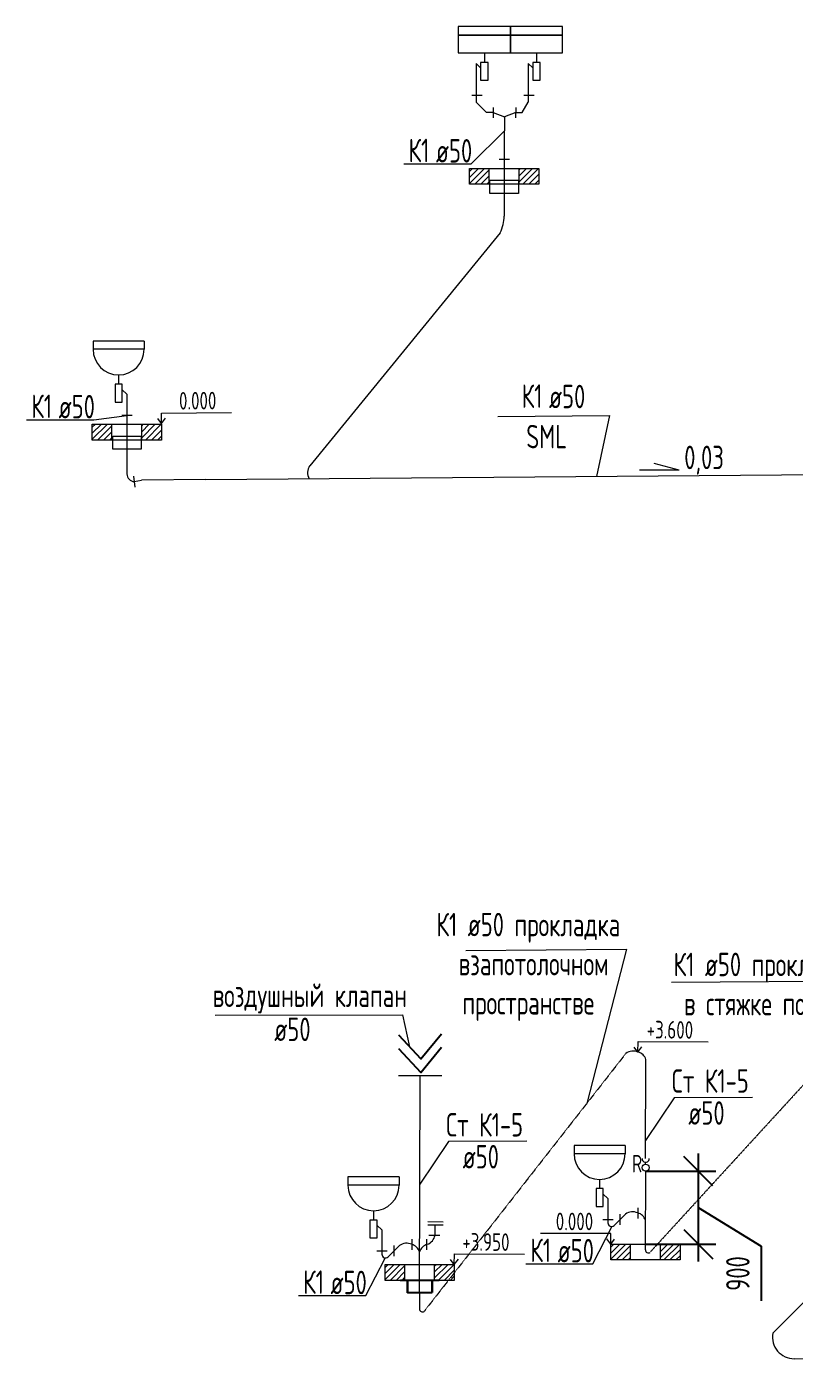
# Model space of a CAD drawing. Header units: millimetres. Extents: x -8689834 to 9419935, y -370377 to 166066.
# Drawn here: x -129427 to -122881, y -326797 to -315434 of the extents above; entities that cross this region are included whole.
import ezdxf

# ---------------------------------------------------------------- set-up
doc = ezdxf.new("R2010")
doc.units = ezdxf.units.MM
doc.header["$MEASUREMENT"] = 0
doc.linetypes.add('01_base$0$DASHED2', pattern=[0.375, 0.25, -0.125])
doc.layers.get('0').update_dxf_attribs({"color": 250, "lineweight": 9})
for name, color, linetype, lineweight in [('_ВК-Text К1', 7, 'Continuous', 30), ('_ВК-К1', 14, 'Continuous', 40), ('_ВК-К3', 30, 'Continuous', 40), ('_ВК-переход на SML', 3, 'Continuous', 30), ('_ВК-противопожарные муфты', 1, 'Continuous', 30), ('_Санпр', 7, 'Continuous', 30), ('ВК_канализация', 32, 'Continuous', 30), ('тх разм', 250, 'Continuous', 9)]:
    doc.layers.add(name, color=color, linetype=linetype, lineweight=lineweight)
doc.layers.add('PDF __ВК-К1', color=7, linetype='Continuous', true_color=0xb80000)
doc.layers.add('PDF __Сантехника', color=7, linetype='Continuous')
doc.layers.add('АР_Кровля дорожки', color=245, linetype='Continuous')
doc.styles.add('ISOCPEUR', font='isocpeur.ttf', dxfattribs={"width": 0.7})
doc.styles.add('ГОСТ 2.304', font='isocpeur.ttf', dxfattribs={"width": 0.7})
doc.dimstyles.new('СПДС', dxfattribs={"dimscale": 100, "dimtxt": 2.5, "dimasz": 2.5, "dimexe": 1.5, "dimexo": 0, "dimgap": 1, "dimtad": 1, "dimdec": 0, "dimrnd": 1, "dimtxsty": 'ГОСТ 2.304', "dimblk": 'OBLIQUE', "dimcen": 2.5, "dimdle": 1.5, "dimadec": 0, "dimazin": 2, "dimtfac": 0.75, "dimtdec": 0, "dimtmove": 1, "dimatfit": 3, "dimfxl": 1, "dimtolj": 1, "dimarcsym": 1})

# ---------------------------------------------------------------- blocks, each defined once
blk = doc.blocks.new('_Oblique')
at = {"color": 0, "linetype": 'ByBlock', "lineweight": -2}
blk.add_line((-0.5, -0.5), (0.5, 0.5), dxfattribs=at)
blk = doc.blocks.new('*D2086')
at = {"layer": 'тх разм', "color": 0, "lineweight": -2, "ltscale": 100, "transparency": 16777216}
for p, q in [((-123700, -325042), (-123700, -325964)), ((-124149, -325192), (-123550, -325192)), ((-123700, -325503), (-123163, -325832)), ((-124151, -325814), (-123550, -325814)), ((-123163, -325832), (-123163, -326298))]:
    blk.add_line(p, q, dxfattribs=at)
at = {"layer": 'тх разм', "color": 0, "lineweight": -2, "ltscale": 100, "transparency": 16777216, "xscale": 250, "yscale": 250, "zscale": 250}
for p, rotation in [((-123700, -325192), 90), ((-123700, -325814), 270)]:
    blk.add_blockref('_Oblique', p, dxfattribs=dict(at, rotation=rotation))
at = {"layer": 'тх разм', "color": 0, "lineweight": 13, "ltscale": 100, "transparency": 16777216, "insert": (-123363, -326065), "char_height": 250, "attachment_point": 5, "rotation": 90, "style": 'ГОСТ 2.304'}
blk.add_mtext('\\A1;{\\H0.8x;900}', dxfattribs=at)
blk = doc.blocks.new('Протв_муфта')
at = {"layer": '_ВК-противопожарные муфты', "ltscale": 200, "transparency": 33554687}
for p, q in [((-205635, 240869), (-206106, 240869)), ((-206021, 240719), (-206021, 240869)), ((-205721, 240869), (-205721, 240719)), ((-205721, 240719), (-206021, 240719))]:
    blk.add_line(p, q, dxfattribs=at)

msp = doc.modelspace()

# ---------------------------------------------------------------- hatches: boundary and pattern name
at = {"layer": '_ВК-К3', "lineweight": 13}
h = msp.add_hatch(dxfattribs=at)
h.set_pattern_fill('ANSI31', scale=11.388071, angle=180)
h.set_pattern_definition([(225, (-179229.187, -337010.525), (25.566948, -25.566948), [])])
h.paths.add_polyline_path([(-125650.4, -316778.1), (-125483.7, -316778.1), (-125483.7, -316642.6), (-125650.4, -316642.6)])
h.paths.add_polyline_path([(-125227.8, -316778.1), (-125060.4, -316778.1), (-125060.4, -316642.6), (-125227.8, -316642.6)])
h = msp.add_hatch(dxfattribs=at)
h.set_pattern_fill('ANSI31', scale=11.388071, angle=180)
h.set_pattern_definition([(225, (-182446.192, -339191.73), (25.566948, -25.566948), [])])
h.paths.add_polyline_path([(-128867.4, -318959.4), (-128700.7, -318959.4), (-128700.7, -318823.8), (-128867.4, -318823.8)])
h.paths.add_polyline_path([(-128444.8, -318959.4), (-128277.4, -318959.4), (-128277.4, -318823.8), (-128444.8, -318823.8)])
h = msp.add_hatch(dxfattribs=at)
h.set_pattern_fill('ANSI31', scale=11.388071, angle=180)
h.set_pattern_definition([(225, (-178024.59, -346182.23), (25.566948, -25.566948), [])])
h.paths.add_polyline_path([(-124445.8, -325949.9), (-124279.1, -325949.9), (-124279.1, -325814.3), (-124445.8, -325814.3)])
h.paths.add_polyline_path([(-124023.2, -325949.9), (-123855.8, -325949.9), (-123855.8, -325814.3), (-124023.2, -325814.3)])
h = msp.add_hatch(dxfattribs=at)
h.set_pattern_fill('ANSI31', scale=11.388071, angle=180)
h.set_pattern_definition([(225, (-179949.59, -346355.904), (25.566948, -25.566948), [])])
h.paths.add_polyline_path([(-126370.8, -326123.5), (-126204.1, -326123.5), (-126204.1, -325988), (-126370.8, -325988)])
h.paths.add_polyline_path([(-125948.2, -326123.5), (-125780.8, -326123.5), (-125780.8, -325988), (-125948.2, -325988)])

# ---------------------------------------------------------------- linework, layer by layer
at = {"color": 7, "ltscale": 500}
for points in [[(-126210, -316604.5), (-125636.2, -316604.5), (-125354.3, -316325.3)], [(-129427, -318785.7), (-128853.2, -318785.7), (-128571.7, -318748.5)], [(-128277.5, -318818.8), (-128309.9, -318776.5)], [(-128277.5, -318818.8), (-128278.2, -318728.4), (-127679.3, -318723.5)], [(-128277.5, -318818.8), (-128243.1, -318773.5)], [(-125682.1, -323310.6), (-124313.8, -323300.9), (-124650.8, -324614.7)], [(-123928.2, -323580.4), (-122271.3, -323568.7), (-122196.4, -323794)], [(-127819.7, -323862.6), (-126221.3, -323858.3), (-126162.5, -324132.6)], [(-124215.9, -324177.3), (-124247.5, -324134.3)], [(-124215.9, -324177.3), (-124180.7, -324132.6)], [(-124214.6, -324177.3), (-124214.2, -324086.8), (-123615.2, -324089.7)], [(-124445.8, -325814.3), (-124445.8, -325723.8), (-125044.7, -325723.9)], [(-124445.8, -325814.3), (-124480.5, -325769.2)], [(-124445.8, -325814.3), (-124413.7, -325771.6)], [(-127108.9, -326253.1), (-126535.1, -326253.1), (-126370.8, -325933.4)], [(-125780.8, -325988), (-125812.7, -325945.1)], [(-125780.8, -325988), (-125780.3, -325897.5), (-125181.4, -325901.1)], [(-125780.8, -325988), (-125745.8, -325943.1)]]:
    msp.add_lwpolyline(points, dxfattribs=at)
at = {"color": 244, "linetype": '01_base$0$DASHED2', "ltscale": 0.5, "true_color": 0x991b1e}
for points in [[(-121575.8, -323116.7), (-124110.9, -325883)], [(-124317.3, -324188.3), (-126039.2, -326389.9)]]:
    msp.add_lwpolyline(points, dxfattribs=at)
at = {"color": 244, "ltscale": 500, "true_color": 0x991b1e}
for points in [[(-124149.3, -325085.7), (-124146.4, -324240.2)], [(-126077.3, -326228.5), (-126071.9, -324378.4)], [(-124150.9, -325862.6), (-124149, -325192.4)], [(-126007.6, -325623), (-125876.7, -325623.5)], [(-126006.9, -325649), (-125875.9, -325649.5)], [(-125945.1, -325737.9), (-125944.7, -325649.2)], [(-125997.3, -325738.8), (-125905.2, -325739.6)], [(-126077.3, -326228.5), (-126077.2, -326366.1)]]:
    msp.add_lwpolyline(points, dxfattribs=at)
at = {"color": 7, "ltscale": 500, "elevation": 0}
msp.add_lwpolyline([(-125172, -325982.1), (-124598.2, -325982.1), (-124433.9, -325662.4)], dxfattribs=at)
at = {"color": 244, "ltscale": 500, "true_color": 0x991b1e}
for centre, radius, start, end in [((-125717.9, -317039.8), 362.5, 335.33563, 358.49602), ((-126923.5, -319238.3), 107.9, 146.93914, 208.03152), ((-124238.9, -324271.6), 97.7, 18.73212, 74.47362), ((-124242.7, -325642.6), 97.7, 18.73212, 74.47362), ((-126169.9, -325910.4, 0), 97.7, 18.73212, 74.47362), ((-125984.9, -325910.4, 0), 97.7, 105.52638, 161.26788), ((-124125.2, -325863.7), 25.8, 177.48009, 303.79417), ((-126051.5, -326367.2), 25.8, 177.48009, 303.79417), ((-122882, -326606.5), 185.7, 170.09237, 269.97552)]:
    msp.add_arc(centre, radius, start, end, dxfattribs=at)
at = {"layer": '_ВК-Text К1', "color": 7, "lineweight": 13, "ltscale": 100}
for q in [(-124076, -319158.7), (-124200.3, -319216.5)]:
    msp.add_line((-123862.8, -319216.1), q, dxfattribs=at)
at = {"layer": '_ВК-К1', "color": 244, "lineweight": 13, "true_color": 0x991b1e}
for p, q in [((-125354.7, -316448.6), (-125355.5, -317049.3)), ((-128571.7, -318629.8), (-128572.5, -319248.2))]:
    msp.add_line(p, q, dxfattribs=at)
at = {"layer": '_ВК-К1', "lineweight": 13}
for p, q in [((-124470.6, -325488.7, 0), (-124470.6, -325632.9, 0)), ((-126397.8, -325756.5, 0), (-126397.8, -325900.7, 0))]:
    msp.add_line(p, q, dxfattribs=at)
at = {"layer": '_ВК-К1', "lineweight": 13, "ltscale": 100}
for p, q in [((-124321.1, -325559.3, 0), (-124418.1, -325656.3, 0)), ((-126248.3, -325827.1, 0), (-126345.2, -325924.1, 0))]:
    msp.add_line(p, q, dxfattribs=at)
at = {"layer": '_ВК-К1', "lineweight": 13, "transparency": 33554687, "flags": 128}
for points in [[(-125310.2, -316567.3), (-125399.1, -316567.3)], [(-128527.3, -318748.5), (-128616.2, -318748.5)], [(-126293.3, -325917.7), (-126293.3, -325826.7)], [(-126140.6, -325864.1), (-126140.6, -325773.1)], [(-126014.1, -325864.1), (-126014.1, -325773.1)]]:
    msp.add_lwpolyline(points, dxfattribs=at)
at = {"layer": '_ВК-К1', "lineweight": 13, "transparency": 33554687, "elevation": 0, "flags": 128}
for points in [[(-124213.5, -325596.3), (-124213.5, -325505.3)], [(-124426.2, -325607.3), (-124515.1, -325607.3)], [(-124366.1, -325649.9), (-124366.1, -325558.9)], [(-126353.4, -325875.2), (-126442.3, -325875.2)]]:
    msp.add_lwpolyline(points, dxfattribs=at)
at = {"layer": '_ВК-К1', "lineweight": 13, "ltscale": 100}
for centre, radius, start, end in [((-124255.8, -324272.1, 0), 103.9, 65.54563, 126.3024), ((-124439.6, -325634, 0), 31, 178.01846, 314.00596), ((-124259.6, -325643.1, 0), 103.9, 65.54563, 126.3024), ((-126044.8, -325721, 0), 101.1, 289.50936, 350.35297), ((-126186.7, -325910.9, 0), 103.9, 65.54563, 126.3024), ((-126366.8, -325901.8, 0), 31, 178.01846, 314.00596)]:
    msp.add_arc(centre, radius, start, end, dxfattribs=at)
at = {"layer": '_ВК-К3', "color": 7, "lineweight": 13}
for p, q in [((-125483.6, -316778.1), (-125483.6, -316642.6)), ((-125228.2, -316777.7), (-125227.8, -316642.1)), ((-128700.6, -318959.4), (-128700.6, -318823.8)), ((-128445.2, -318958.9), (-128444.8, -318823.3)), ((-124278.4, -325949.9), (-124278.4, -325814.3)), ((-124023.6, -325949.4), (-124023.2, -325813.8)), ((-126203.4, -326123.5), (-126203.4, -325988)), ((-125948.6, -326123), (-125948.2, -325987.5))]:
    msp.add_line(p, q, dxfattribs=at)
at = {"layer": '_ВК-К3', "color": 244, "lineweight": 13, "true_color": 0x991b1e}
msp.add_line((-128515.3, -319266.9), (-128504.1, -319359.5), dxfattribs=at)
at = {"layer": '_ВК-К3', "color": 7, "lineweight": 13}
for points in [[(-125060.4, -316778.1), (-125650.4, -316778.1), (-125650.4, -316642.6), (-125060.4, -316642.6)], [(-128277.4, -318959.4), (-128867.4, -318959.4), (-128867.4, -318823.8), (-128277.4, -318823.8)], [(-123855.8, -325949.9), (-124445.8, -325949.9), (-124445.8, -325814.3), (-123855.8, -325814.3)], [(-125780.8, -326123.5), (-126370.8, -326123.5), (-126370.8, -325988), (-125780.8, -325988)]]:
    msp.add_lwpolyline(points, close=True, dxfattribs=at)
at = {"layer": '_ВК-К3', "color": 244, "lineweight": 13, "ltscale": 100, "true_color": 0x991b1e}
msp.add_arc((-128505.4, -319246.2), 67.2, 181.68819, 266.34172, dxfattribs=at)
at = {"layer": '_ВК-переход на SML', "lineweight": 13}
for points in [[(-125476.5, -316744.4), (-125232.9, -316744.4), (-125232.9, -316855.7), (-125476.5, -316855.7)], [(-128693.5, -318925.6), (-128449.9, -318925.6), (-128449.9, -319036.9), (-128693.5, -319036.9)]]:
    msp.add_lwpolyline(points, close=True, dxfattribs=at)
at = {"layer": '_Санпр', "lineweight": 13}
for p, q in [((-128424.9, -318114.9), (-128861.2, -318114.9)), ((-128861.2, -318114.9), (-128861.2, -318185.4)), ((-128424.9, -318114.9), (-128424.9, -318185.4)), ((-128424.9, -318185.4), (-128861.2, -318185.4)), ((-128643.1, -318403.6), (-128643.1, -318482.6)), ((-128612.6, -318530.3), (-128571.7, -318567.1)), ((-128571.7, -318567.1), (-128571.7, -318629.8)), ((-124323.9, -324973.7, 0), (-124760.1, -324973.7, 0)), ((-124760.1, -324973.7, 0), (-124760.1, -325044.3, 0)), ((-124323.9, -325044.3, 0), (-124760.1, -325044.3, 0)), ((-124323.9, -324973.7, 0), (-124323.9, -325044.3, 0)), ((-126251, -325241.6, 0), (-126687.3, -325241.6, 0)), ((-126687.3, -325241.6, 0), (-126687.3, -325312.1, 0)), ((-126251, -325241.6, 0), (-126251, -325312.1, 0)), ((-124542, -325262.4, 0), (-124542, -325341.5, 0)), ((-126251, -325312.1, 0), (-126687.3, -325312.1, 0)), ((-124511.5, -325389.1, 0), (-124470.6, -325425.9, 0)), ((-126469.2, -325530.2, 0), (-126469.2, -325609.3, 0)), ((-124470.6, -325425.9, 0), (-124470.6, -325488.7, 0)), ((-126438.7, -325657, 0), (-126397.8, -325693.8, 0)), ((-126397.8, -325693.8, 0), (-126397.8, -325756.5, 0))]:
    msp.add_line(p, q, dxfattribs=at)
msp.add_lwpolyline([(-128612.6, -318482.6), (-128673.6, -318482.6), (-128673.6, -318635.2), (-128612.6, -318635.2)], close=True, dxfattribs=at)
at = {"layer": '_Санпр', "lineweight": 13, "elevation": 0}
for points in [[(-124511.5, -325341.5), (-124572.5, -325341.5), (-124572.5, -325494.1), (-124511.5, -325494.1)], [(-126438.7, -325609.3), (-126499.7, -325609.3), (-126499.7, -325761.9), (-126438.7, -325761.9)]]:
    msp.add_lwpolyline(points, close=True, dxfattribs=at)
at = {"layer": '_Санпр', "lineweight": 13}
for centre in [(-128643.1, -318185.4), (-124542, -325044.3, 0), (-126469.2, -325312.1, 0)]:
    msp.add_arc(centre, 218.1, 180, 0, dxfattribs=at)
at = {"layer": 'PDF __ВК-К1', "color": 244, "lineweight": 13, "true_color": 0x991b1e}
for points in [[(-125594.3, -315887.3), (-125594.3, -316077.8)], [(-125149.8, -315887.3), (-125149.8, -316077.8)], [(-125632.4, -316018.5), (-125543.5, -316018.5)], [(-125450.4, -316166.7), (-125505.4, -316166.7), (-125594.3, -316077.8)], [(-125257.4, -316167.3), (-125202.4, -316167.6), (-125149.8, -316077.8)], [(-125187.9, -316018.5), (-125099, -316018.5)], [(-125450.4, -316122.3), (-125450.4, -316211.2)], [(-125257.1, -316122.8), (-125257.6, -316211.7)], [(-125886.7, -324378.4), (-126257.2, -324378.4)]]:
    msp.add_lwpolyline(points, dxfattribs=at)
at = {"layer": 'PDF __Сантехника', "lineweight": 13}
for points in [[(-125302.2, -315434.4), (-125746.7, -315434.4), (-125746.7, -315506.4), (-125302.2, -315506.4)], [(-125302.2, -315506.4), (-125746.7, -315506.4), (-125746.7, -315658.7), (-125302.2, -315658.7)], [(-124857.8, -315434.4), (-125302.2, -315434.4), (-125302.2, -315506.4), (-124857.8, -315506.4)], [(-124857.8, -315506.4), (-125302.2, -315506.4), (-125302.2, -315658.7), (-124857.8, -315658.7)], [(-125492.7, -315739.2), (-125556.2, -315739.2), (-125556.2, -315891.6), (-125492.7, -315891.6)], [(-125048.2, -315739.2), (-125111.7, -315739.2), (-125111.7, -315891.6), (-125048.2, -315891.6)]]:
    msp.add_lwpolyline(points, close=True, dxfattribs=at)
for points in [[(-125556.2, -315785.7), (-125594.3, -315747.6), (-125594.3, -315887.3)], [(-125524.5, -315658.7), (-125524.5, -315739.2)], [(-125111.7, -315785.7), (-125149.8, -315747.6), (-125149.8, -315887.3)], [(-125080, -315658.7), (-125080, -315739.2)]]:
    msp.add_lwpolyline(points, dxfattribs=at)
at = {"layer": 'АР_Кровля дорожки', "color": 244, "ltscale": 100, "true_color": 0x991b1e}
for points in [[(-126257.8, -324030.5), (-126067.2, -324234.7), (-125890.3, -324020.7)], [(-126257.8, -324146.1), (-126067.2, -324350.3), (-125890.3, -324136.3)]]:
    msp.add_lwpolyline(points, dxfattribs=at)
at = {"layer": 'ВК_канализация', "color": 244, "lineweight": 13, "ltscale": 500, "true_color": 0x991b1e}
for points in [[(-125450.4, -316167.1), (-125354, -316201.9)], [(-125354, -316201.9), (-125354.7, -316448.6)], [(-125257.4, -316167.7), (-125354, -316201.9)], [(-125388.5, -317191), (-127013.9, -319179.5)], [(-127899.6, -319296.4), (-121238.3, -319240.6)], [(-128509.7, -319313.2), (-128447.3, -319301)], [(-127899.6, -319296.4), (-128447.3, -319301)], [(-121187.1, -324696.7), (-123065, -326574.6)], [(-124149.6, -325132.4), (-124149.5, -325115.7)], [(-114998.5, -326796.9), (-122882.1, -326792.3)]]:
    msp.add_lwpolyline(points, dxfattribs=at)
at = {"layer": 'ВК_канализация', "color": 18, "lineweight": 13, "ltscale": 500, "true_color": 0x000000}
for points in [[(-125408.7, -318757.3), (-124456.2, -318749.3), (-124568.9, -319268.5)], [(-123239, -324564.2), (-123904.7, -324566), (-124150.2, -324930.1)], [(-125163.4, -324937.6), (-125829, -324939.4), (-126074.6, -325303.5)]]:
    msp.add_lwpolyline(points, dxfattribs=at)
at = {"layer": 'ВК_канализация', "color": 244, "lineweight": 13, "ltscale": 500, "true_color": 0x991b1e}
msp.add_circle((-124149.8, -325162.4), 30, dxfattribs=at)
msp.add_arc((-124149.3, -325085.7), 30, 179.67036, 359.67036, dxfattribs=at)

# ---------------------------------------------------------------- block references
at = {"layer": '_ВК-К1', "lineweight": 13, "xscale": -0.7, "yscale": 0.7, "zscale": 0.7, "rotation": 0.2687430057207063}
msp.add_blockref('Протв_муфта', (-269392, -495406), dxfattribs=at)

# ---------------------------------------------------------------- texts
at = {"layer": 'ВК_канализация', "color": 18, "ltscale": 100, "true_color": 0x000000, "char_height": 200, "attachment_point": 4, "style": 'ISOCPEUR'}
for s, insert, width in [('К1', (-126170.9, -316489.9), 5891.51), ('\\pxi-1,l1,t1,5;ø50', (-125937.7, -316493.1), 7500), ('К1', (-129387.9, -318671.1), 5891.51), ('\\pxi-1,l1,t1,5;ø50', (-129154.7, -318674.3), 7500), ('SML', (-125167.2, -318929.5), 5891.51), ('0,03', (-123820.3, -319130.7), 5891.51), ('\\pxi-1,l1,qc,t1,5;К1 ø50 прокладка\\P\\pi0,l0,tz; взапотолочном\\Pпространстве', (-125992, -323450.6), 1685.656), ('\\pxi-1,l1,t1,5;К1 ø50 прокладка\\P\\pi0,l0,tz; в стяжке пола', (-123911.4, -323596.8), 5891.51), ('воздушный клапан', (-127840.7, -323720.5), 5891.51), ('\\pxi-1,l1,t1,5;ø50', (-127316, -323983), 7500), ('Ст К1-5', (-123925.7, -324423.9), 5891.51), ('\\pxi-1,l1,t1,5;ø50', (-123785.4, -324696.3), 7500), ('Ст К1-5', (-125850, -324797.3), 5891.51), ('\\pxi-1,l1,t1,5;ø50', (-125709.8, -325069.7), 7500), ('К1', (-125132.9, -325867.5, 0), 5891.51), ('\\pxi-1,l1,t1,5;ø50', (-124899.7, -325870.6, 0), 7500), ('К1', (-127069.7, -326138.5), 5891.51), ('\\pxi-1,l1,t1,5;ø50', (-126836.5, -326141.6), 7500)]:
    msp.add_mtext(s, dxfattribs=dict(at, insert=insert, width=width))
at = {"layer": 'ВК_канализация', "color": 7, "ltscale": 100, "char_height": 200, "attachment_point": 4, "style": 'ISOCPEUR'}
for s, insert, width in [('К1', (-125206.7, -318584.7), 5891.51), ('\\pxi-1,l1,t1,5;ø50', (-124973.5, -318587.8), 7500)]:
    msp.add_mtext(s, dxfattribs=dict(at, insert=insert, width=width))
at = {"layer": 'ВК_канализация', "color": 18, "ltscale": 100, "true_color": 0x000000, "char_height": 150, "width": 7500, "style": 'ISOCPEUR'}
for s, insert, attachment_point, rotation in [('\\pxi-1,l1,t1,5;0.000', (-127809.5, -318622.1), 6, 0.43289), ('\\pxi-1,l1,t1,5;+3.600', (-123744.2, -323989.4), 6, 359.35803), ('\\pxi-1,l1,t1,5;0.000', (-124915.4, -325621.4), 4, 0.04194), ('\\pxi-1,l1,t1,5;+3.950', (-125310.1, -325797.9), 6, 359.61889)]:
    msp.add_mtext(s, dxfattribs=dict(at, insert=insert, attachment_point=attachment_point, rotation=rotation))
at = {"layer": 'ВК_канализация', "color": 7, "ltscale": 100, "insert": (-124265.5, -325128.8), "char_height": 150, "width": 7500, "attachment_point": 4, "rotation": 0.04194, "style": 'ISOCPEUR'}
msp.add_mtext('\\pxi-1,l1,t1,5;R', dxfattribs=at)

# ---------------------------------------------------------------- dimensions: what is measured, and where the dimension line sits
at = {"layer": 'тх разм', "color": 7, "lineweight": 13, "ltscale": 100}
dim = msp.add_linear_dim(base=(-123700.2, -325814.3), p1=(-124149, -325192.4), p2=(-124150.8, -325814.3), angle=90, text='{\\H0.8x;900}', dimstyle='СПДС', dxfattribs=at)
dim.commit()
dim.dimension.update_dxf_attribs({"geometry": '*D2086', "text_midpoint": (-123163.2, -325932.2), "dimtype": 160})

doc.saveas('drawing.dxf')
